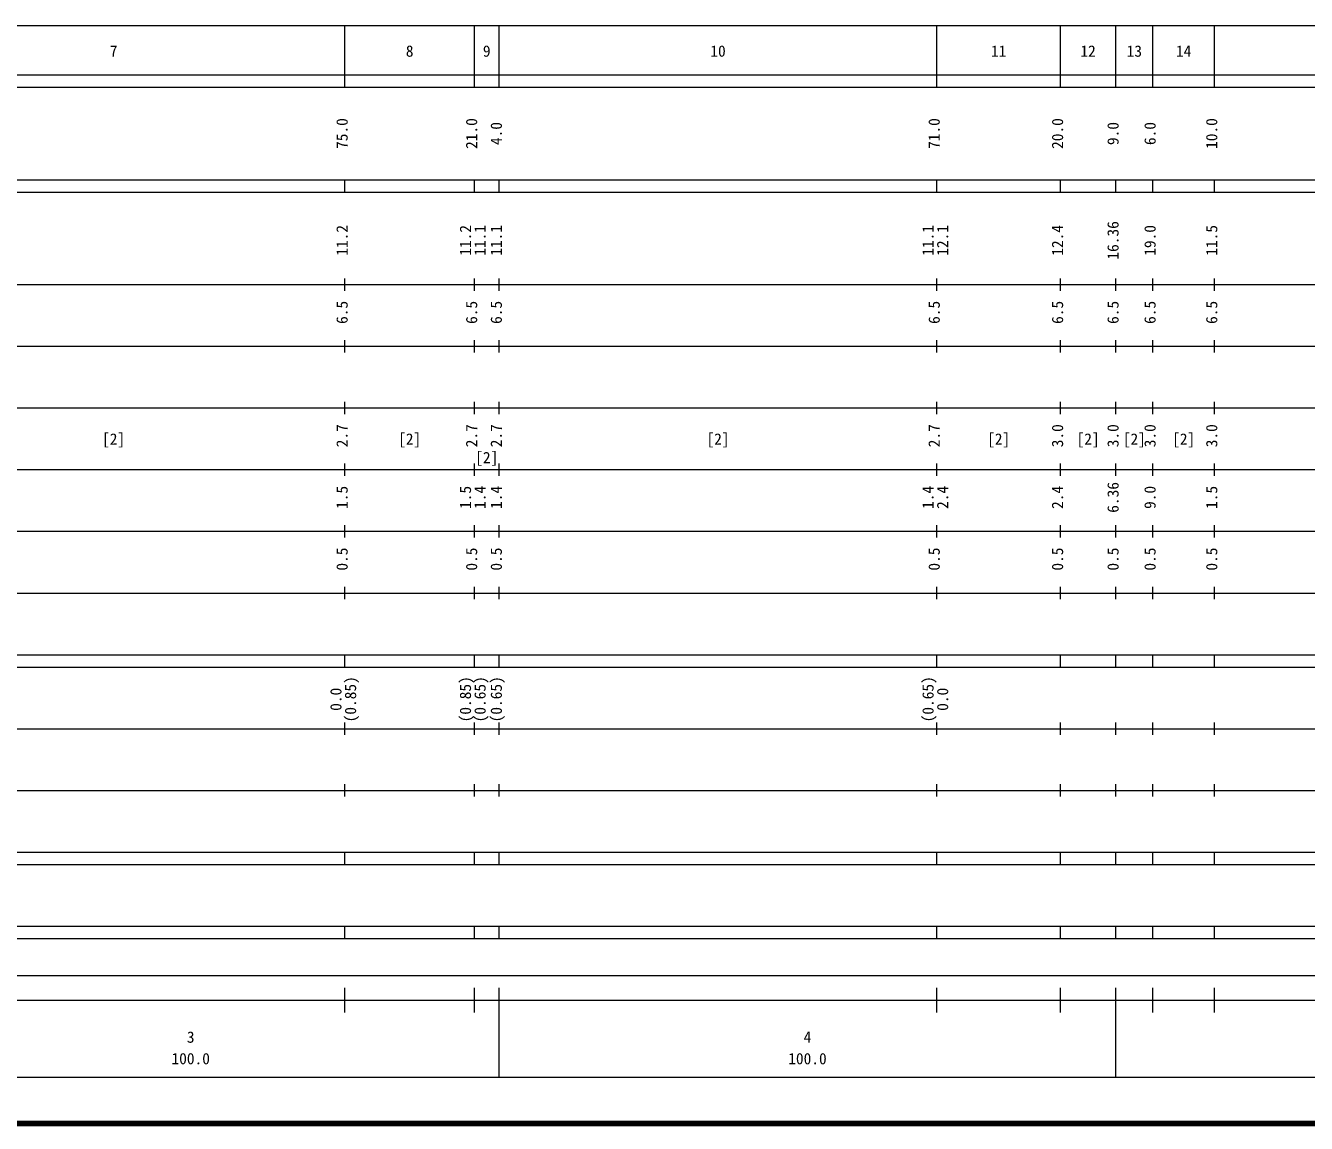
# Model space of a CAD drawing. Units: millimetres on the paper, enlarged 1000 times. Extents: x 40000 to 680000, y 20000 to 380000.
# Drawn here: x 291233 to 498893, y 20000 to 198000 of the extents above; entities that cross this region are included whole.
import ezdxf
from ezdxf.enums import TextEntityAlignment as Align

# ---------------------------------------------------------------- set-up
doc = ezdxf.new("R2010")
doc.units = ezdxf.units.MM
doc.header["$LTSCALE"] = 1000
doc.layers.add('M-TTL', color=2, linetype='Continuous', lineweight=140)
doc.layers.add('M-TTL-BAND', color=7, linetype='Continuous', lineweight=13)
doc.styles.add('ＭＳ ゴシック', font='')
doc.styles.get('ＭＳ ゴシック').set_extended_font_data('MS Gothic')

msp = doc.modelspace()

# ---------------------------------------------------------------- linework, layer by layer
at = {"layer": 'M-TTL'}
msp.add_line((40000, 20000), (680000, 20000), dxfattribs=at)
at = {"layer": 'M-TTL-BAND'}
for p, q in [((68000, 198000), (579000, 198000)), ((343000, 188000), (343000, 198000)), ((364000, 188000), (364000, 198000)), ((368000, 188000), (368000, 198000)), ((439000, 188000), (439000, 198000)), ((459000, 188000), (459000, 198000)), ((468000, 188000), (468000, 198000)), ((474000, 188000), (474000, 198000)), ((484000, 188000), (484000, 198000)), ((40000, 190000), (579000, 190000)), ((40000, 188000), (579000, 188000)), ((40000, 173000), (579000, 173000)), ((343000, 171000), (343000, 173000)), ((364000, 171000), (364000, 173000)), ((368000, 171000), (368000, 173000)), ((439000, 171000), (439000, 173000)), ((459000, 171000), (459000, 173000)), ((468000, 171000), (468000, 173000)), ((474000, 171000), (474000, 173000)), ((484000, 171000), (484000, 173000)), ((40000, 171000), (579000, 171000)), ((40000, 156000), (579000, 156000)), ((343000, 155000), (343000, 157000)), ((364000, 155000), (364000, 157000)), ((368000, 155000), (368000, 157000)), ((439000, 155000), (439000, 157000)), ((459000, 155000), (459000, 157000)), ((468000, 155000), (468000, 157000)), ((474000, 155000), (474000, 157000)), ((484000, 155000), (484000, 157000)), ((46000, 146000), (579000, 146000)), ((343000, 145000), (343000, 147000)), ((364000, 145000), (364000, 147000)), ((368000, 145000), (368000, 147000)), ((439000, 145000), (439000, 147000)), ((459000, 145000), (459000, 147000)), ((468000, 145000), (468000, 147000)), ((474000, 145000), (474000, 147000)), ((484000, 145000), (484000, 147000)), ((52000, 136000), (579000, 136000)), ((343000, 135000), (343000, 137000)), ((364000, 135000), (364000, 137000)), ((368000, 135000), (368000, 137000)), ((439000, 135000), (439000, 137000)), ((459000, 135000), (459000, 137000)), ((468000, 135000), (468000, 137000)), ((474000, 135000), (474000, 137000)), ((484000, 135000), (484000, 137000)), ((343000, 125000), (343000, 127000)), ((364000, 125000), (364000, 127000)), ((368000, 125000), (368000, 127000)), ((439000, 125000), (439000, 127000)), ((459000, 125000), (459000, 127000)), ((468000, 125000), (468000, 127000)), ((474000, 125000), (474000, 127000)), ((484000, 125000), (484000, 127000)), ((46000, 126000), (579000, 126000)), ((343000, 115000), (343000, 117000)), ((364000, 115000), (364000, 117000)), ((368000, 115000), (368000, 117000)), ((439000, 115000), (439000, 117000)), ((459000, 115000), (459000, 117000)), ((468000, 115000), (468000, 117000)), ((474000, 115000), (474000, 117000)), ((484000, 115000), (484000, 117000)), ((52000, 116000), (579000, 116000)), ((46000, 106000), (579000, 106000)), ((343000, 105000), (343000, 107000)), ((364000, 105000), (364000, 107000)), ((368000, 105000), (368000, 107000)), ((439000, 105000), (439000, 107000)), ((459000, 105000), (459000, 107000)), ((468000, 105000), (468000, 107000)), ((474000, 105000), (474000, 107000)), ((484000, 105000), (484000, 107000)), ((40000, 96000), (579000, 96000)), ((343000, 94000), (343000, 96000)), ((364000, 94000), (364000, 96000)), ((368000, 94000), (368000, 96000)), ((439000, 94000), (439000, 96000)), ((459000, 94000), (459000, 96000)), ((468000, 94000), (468000, 96000)), ((474000, 94000), (474000, 96000)), ((484000, 94000), (484000, 96000)), ((40000, 94000), (579000, 94000)), ((49000, 84000), (579000, 84000)), ((343000, 83000), (343000, 85000)), ((364000, 83000), (364000, 85000)), ((368000, 83000), (368000, 85000)), ((439000, 83000), (439000, 85000)), ((459000, 83000), (459000, 85000)), ((468000, 83000), (468000, 85000)), ((474000, 83000), (474000, 85000)), ((484000, 83000), (484000, 85000)), ((343000, 73000), (343000, 75000)), ((364000, 73000), (364000, 75000)), ((368000, 73000), (368000, 75000)), ((439000, 73000), (439000, 75000)), ((459000, 73000), (459000, 75000)), ((468000, 73000), (468000, 75000)), ((474000, 73000), (474000, 75000)), ((484000, 73000), (484000, 75000)), ((40000, 74000), (579000, 74000)), ((40000, 64000), (579000, 64000)), ((343000, 62000), (343000, 64000)), ((364000, 62000), (364000, 64000)), ((368000, 62000), (368000, 64000)), ((439000, 62000), (439000, 64000)), ((459000, 62000), (459000, 64000)), ((468000, 62000), (468000, 64000)), ((474000, 62000), (474000, 64000)), ((484000, 62000), (484000, 64000)), ((40000, 62000), (579000, 62000)), ((40000, 52000), (579000, 52000)), ((343000, 50000), (343000, 52000)), ((364000, 50000), (364000, 52000)), ((368000, 50000), (368000, 52000)), ((439000, 50000), (439000, 52000)), ((459000, 50000), (459000, 52000)), ((468000, 50000), (468000, 52000)), ((474000, 50000), (474000, 52000)), ((484000, 50000), (484000, 52000)), ((40000, 50000), (579000, 50000)), ((71000, 44000), (565000, 44000)), ((343000, 38000), (343000, 42000)), ((364000, 38000), (364000, 42000)), ((368000, 27500), (368000, 42000)), ((439000, 38000), (439000, 42000)), ((459000, 38000), (459000, 42000)), ((468000, 27500), (468000, 42000)), ((474000, 38000), (474000, 42000)), ((484000, 38000), (484000, 42000)), ((40000, 40000), (579000, 40000)), ((68000, 27500), (579000, 27500))]:
    msp.add_line(p, q, dxfattribs=at)

# ---------------------------------------------------------------- texts
at = {"layer": 'M-TTL-BAND', "style": 'ＭＳ ゴシック'}
for s, p in [('7', (305500, 192405)), ('8', (353500, 192405)), ('9', (366000, 192405)), ('10', (403500, 192405)), ('11', (449000, 192405)), ('12', (463500, 192405)), ('13', (471000, 192405)), ('14', (479000, 192405)), ('[2]', (305500, 129500)), ('[2]', (353500, 129500)), ('[2]', (403500, 129500)), ('[2]', (449000, 129500)), ('[2]', (463500, 129500)), ('[2]', (471000, 129500)), ('[2]', (479000, 129500)), ('[2]', (366000, 126500)), ('3', (318000, 32523)), ('4', (418000, 32523)), ('100.0', (318000, 29033)), ('100.0', (418000, 29033))]:
    msp.add_text(s, height=1833, dxfattribs=at).set_placement(p, align=Align.BOTTOM_CENTER)
for s, p in [('75.0', (344000, 180500)), ('21.0', (365000, 180500)), ('71.0', (440000, 180500)), ('20.0', (460000, 180500)), ('10.0', (485000, 180500)), ('4.0', (369000, 180500)), ('9.0', (469000, 180500)), ('6.0', (475000, 180500)), ('16.36', (469000, 163174)), ('11.2', (344000, 163174)), ('11.2', (364000, 163174)), ('11.1', (366370, 163174)), ('11.1', (369000, 163174)), ('11.1', (439000, 163174)), ('12.1', (441370, 163174)), ('12.4', (460000, 163174)), ('19.0', (475000, 163174)), ('11.5', (485000, 163174)), ('6.5', (344000, 151500)), ('6.5', (365000, 151500)), ('6.5', (369000, 151500)), ('6.5', (440000, 151500)), ('6.5', (460000, 151500)), ('6.5', (469000, 151500)), ('6.5', (475000, 151500)), ('6.5', (485000, 151500)), ('2.7', (344000, 131500)), ('2.7', (365000, 131500)), ('2.7', (369000, 131500)), ('2.7', (440000, 131500)), ('3.0', (460000, 131500)), ('3.0', (469000, 131500)), ('3.0', (475000, 131500)), ('3.0', (485000, 131500)), ('1.5', (344000, 121500)), ('1.5', (364000, 121500)), ('1.4', (366370, 121500)), ('1.4', (369000, 121500)), ('1.4', (439000, 121500)), ('2.4', (441370, 121500)), ('2.4', (460000, 121500)), ('6.36', (469000, 121500)), ('9.0', (475000, 121500)), ('1.5', (485000, 121500)), ('0.5', (344000, 111500)), ('0.5', (365000, 111500)), ('0.5', (369000, 111500)), ('0.5', (440000, 111500)), ('0.5', (460000, 111500)), ('0.5', (469000, 111500)), ('0.5', (475000, 111500)), ('0.5', (485000, 111500)), ('(0.85)', (345370, 88764)), ('(0.85)', (364000, 88764)), ('(0.65)', (366370, 88764)), ('(0.65)', (369000, 88764)), ('(0.65)', (439000, 88764)), ('0.0', (343000, 88764)), ('0.0', (441370, 88764))]:
    msp.add_text(s, height=1833, rotation=90, dxfattribs=at).set_placement(p, align=Align.BOTTOM_CENTER)

doc.saveas('drawing.dxf')
